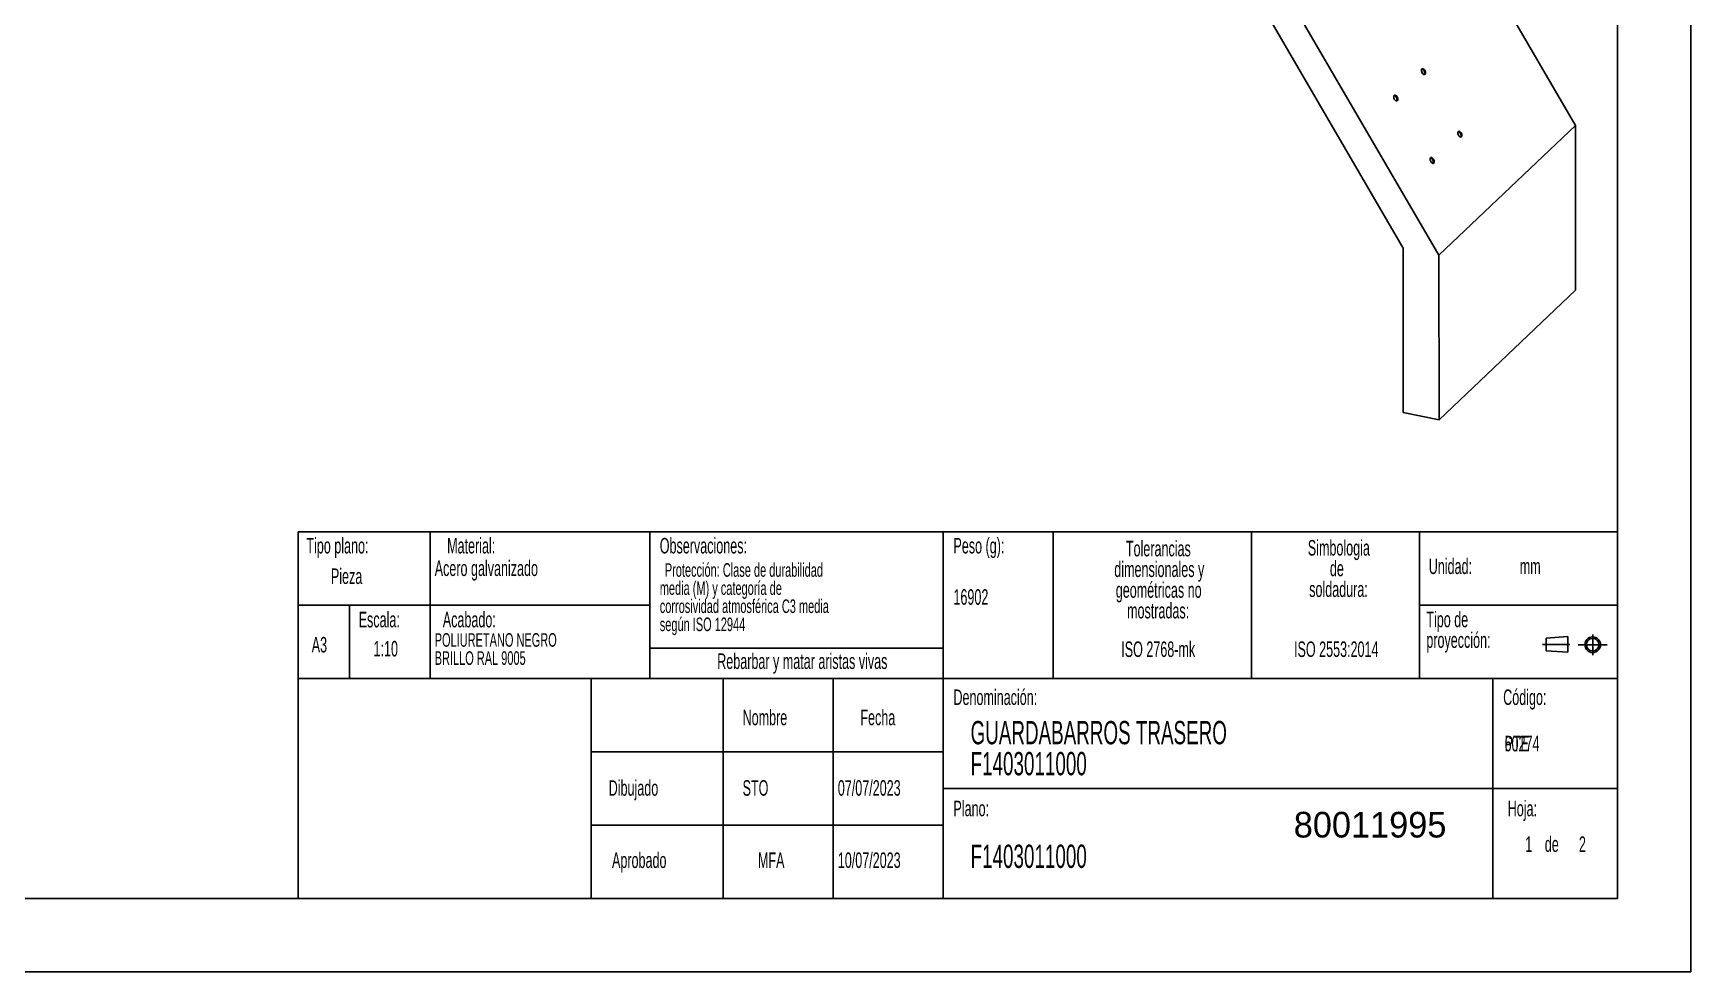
# Model space of a CAD drawing. Extents: x -3691 to 13028, y -15755 to 4299.
# Drawn here: x -146 to 2115, y -13065 to -11785 of the extents above; entities that cross this region are included whole.
import ezdxf

# ---------------------------------------------------------------- set-up
doc = ezdxf.new("R2010")
doc.units = 0
doc.linetypes.add('CENTERX2', pattern=[20.32, 12.7, -2.54, 2.54, -2.54])
doc.layers.get('0').update_dxf_attribs({"linetype": 'CONTINUOUS'})
doc.layers.add('SLD-0', color=179, linetype='CONTINUOUS')
doc.styles.add('SLDTEXTSTYLE0', font='TXT', dxfattribs={"width": 0.605})

# ---------------------------------------------------------------- blocks, each defined once
blk = doc.blocks.new('BLOQUE3')
at = {"color": 7, "linetype": 'CENTERX2', "ltscale": 10}
for p, q in [((3979.2, 1300.6), (3948, 1300.6)), ((4005.2, 1288.5), (4005.2, 1311.9)), ((3988.8, 1300.2), (4021.6, 1300.2))]:
    blk.add_line(p, q, dxfattribs=at)
at = {"color": 7, "linetype": 'Continuous', "ltscale": 10}
for p, q in [((3976.8, 1309.5), (3952.3, 1307.7)), ((3952.3, 1307.7), (3952.3, 1293.4)), ((3976.8, 1309.5), (3976.8, 1291.6)), ((3976.8, 1291.6), (3952.3, 1293.4))]:
    blk.add_line(p, q, dxfattribs=at)
for radius in [8.92, 7.13]:
    blk.add_circle((4005.2, 1300.2), radius, dxfattribs=at)
blk = doc.blocks.new('SW_NOTE_0')
at = {"layer": 'SLD-0', "color": 0, "ltscale": 10, "attachment_point": 2, "style": 'SLDTEXTSTYLE0'}
for s, insert, char_height in [('Tolerancias', (74.1, 27.3), 21.167), ('dimensionales y', (75.4, -0.9), 21.167), ('geométricas no', (74.6, -29.2), 21.167), ('mostradas:', (73.8, -57.4), 21.17)]:
    blk.add_mtext(s, dxfattribs=dict(at, insert=insert, char_height=char_height))
blk = doc.blocks.new('SW_NOTE_0_1')
at = {"layer": 'SLD-0', "color": 0, "ltscale": 10, "attachment_point": 1, "style": 'SLDTEXTSTYLE0'}
for s, insert, char_height in [('Tipo de', (0, 27.3), 21.17), ('proyección:', (0, -0.9), 21.167)]:
    blk.add_mtext(s, dxfattribs=dict(at, insert=insert, char_height=char_height))
blk = doc.blocks.new('SW_NOTE_0_2')
at = {"layer": 'SLD-0', "color": 0, "ltscale": 10, "char_height": 21.17, "attachment_point": 2, "style": 'SLDTEXTSTYLE0'}
for s, insert in [('Simbologia', (71.1, 27.3)), ('de', (68.4, -0.9)), ('soldadura:', (70.6, -29.2))]:
    blk.add_mtext(s, dxfattribs=dict(at, insert=insert))
blk = doc.blocks.new('SW_NOTE_0_4')
at = {"layer": 'SLD-0', "color": 0, "ltscale": 10, "char_height": 31.75, "attachment_point": 1, "style": 'SLDTEXTSTYLE0'}
for s, insert in [('GUARDABARROS TRASERO', (0, 40.9)), ('F1403011000', (0, -1.4))]:
    blk.add_mtext(s, dxfattribs=dict(at, insert=insert))
blk = doc.blocks.new('SW_NOTE_0_5')
at = {"layer": 'SLD-0', "color": 0, "ltscale": 10, "attachment_point": 2, "style": 'SLDTEXTSTYLE0'}
for s, insert, char_height in [('Tolerancias', (74.1, 27.3), 21.167), ('dimensionales y', (75.4, -0.9), 21.167), ('geométricas no', (74.6, -29.2), 21.167), ('mostradas:', (73.8, -57.4), 21.17)]:
    blk.add_mtext(s, dxfattribs=dict(at, insert=insert, char_height=char_height))
blk = doc.blocks.new('SW_NOTE_0_6')
at = {"layer": 'SLD-0', "color": 0, "ltscale": 10, "attachment_point": 1, "style": 'SLDTEXTSTYLE0'}
for s, insert, char_height in [('Tipo de', (0, 27.3), 21.17), ('proyección:', (0, -0.9), 21.167)]:
    blk.add_mtext(s, dxfattribs=dict(at, insert=insert, char_height=char_height))
blk = doc.blocks.new('SW_NOTE_0_7')
at = {"layer": 'SLD-0', "color": 0, "ltscale": 10, "char_height": 21.17, "attachment_point": 2, "style": 'SLDTEXTSTYLE0'}
for s, insert in [('Simbologia', (71.1, 27.3)), ('de', (68.4, -0.9)), ('soldadura:', (70.6, -29.2))]:
    blk.add_mtext(s, dxfattribs=dict(at, insert=insert))
blk = doc.blocks.new('SW_NOTE_0_9')
at = {"layer": 'SLD-0', "color": 0, "ltscale": 10, "char_height": 18.521, "attachment_point": 1, "style": 'SLDTEXTSTYLE0'}
for s, insert in [('POLIURETANO NEGRO', (0, 23.9)), ('BRILLO RAL 9005', (0, -0.8))]:
    blk.add_mtext(s, dxfattribs=dict(at, insert=insert))
blk = doc.blocks.new('SW_NOTE_0_10')
at = {"layer": 'SLD-0', "color": 0, "ltscale": 10, "char_height": 18.521, "attachment_point": 1, "style": 'SLDTEXTSTYLE0'}
for s, insert in [('Protección: Clase de durabilidad', (6.9, 23.9)), ('media (M) y categoría de', (0, -0.8)), ('corrosividad atmosférica C3 media', (0, -25.5)), ('según ISO 12944', (0, -50.2))]:
    blk.add_mtext(s, dxfattribs=dict(at, insert=insert))
blk = doc.blocks.new('SW_NOTE_0_11')
at = {"layer": 'SLD-0', "color": 0, "ltscale": 10, "char_height": 31.75, "attachment_point": 1, "style": 'SLDTEXTSTYLE0'}
for s, insert in [('GUARDABARROS TRASERO', (0, 40.9)), ('F1403011000', (0, -1.4))]:
    blk.add_mtext(s, dxfattribs=dict(at, insert=insert))

msp = doc.modelspace()

# ---------------------------------------------------------------- linework, layer by layer
at = {"color": 7, "linetype": 'Continuous', "ltscale": 10}
for p, q in [((2115.447698, -10095.444167), (2115.447698, -13065.444167)), ((2015.447698, -12965.444167), (2015.447698, -10195.444167)), ((1637.780499, -11361.163197), (1958.05842, -11911.085268)), ((1451.470459, -11538.251914), (1771.748379, -12088.173985)), ((1429.401176, -11574.158095), (1722.98927, -12078.253327)), ((1771.748379, -12088.173985), (1958.05842, -11911.085268)), ((1958.237992, -12135.54656), (1958.05842, -11911.085268)), ((1723.168842, -12302.714619), (1722.98927, -12078.253327)), ((1771.927951, -12312.635277), (1771.748379, -12088.173985)), ((1771.927951, -12312.635277), (1958.237992, -12135.54656)), ((1723.168842, -12302.714619), (1771.927951, -12312.635277)), ((215.447698, -12465.444167), (2015.447698, -12465.444167)), ((215.447698, -12465.444167), (215.447698, -12965.444167)), ((-1884.552302, -12965.444167), (2015.447698, -12965.444167)), ((-2009.246119, -13065.444167), (2115.447698, -13065.444167))]:
    msp.add_line(p, q, dxfattribs=at)
at = {"color": 7, "linetype": 'Continuous', "ltscale": 10, "flags": 128}
for points in [[(1748.618732, -11834.047684), (1749.239346, -11833.707918), (1749.992355, -11833.720349), (1750.81085, -11834.083871), (1751.622104, -11834.766185), (1752.354034, -11835.706663), (1752.941605, -11836.821741), (1753.332608, -11838.012338), (1753.492301, -11839.172665), (1753.406495, -11840.199621), (1753.082813, -11841.001958), (1752.550017, -11841.508383), (1751.855448, -11841.673899), (1751.060821, -11841.4838), (1750.236742, -11840.954975), (1749.456435, -11840.134414), (1748.789232, -11839.095027), (1748.294419, -11837.929168), (1748.01596, -11836.740429), (1747.9786, -11835.634434), (1748.185656, -11834.709456), (1748.618732, -11834.047684)], [(1751.820472, -11841.672942), (1752.134155, -11841.138332), (1752.341212, -11840.213354), (1752.303851, -11839.10736), (1752.025393, -11837.918621), (1751.530579, -11836.752762), (1750.863377, -11835.713375), (1750.083069, -11834.892814), (1749.258991, -11834.363989), (1748.49934, -11834.174846)], [(1710.767934, -11870.025076), (1711.388548, -11869.68531), (1712.141557, -11869.697741), (1712.960051, -11870.061263), (1713.771306, -11870.743577), (1714.503236, -11871.684055), (1715.090806, -11872.799132), (1715.481809, -11873.98973), (1715.641502, -11875.150056), (1715.555696, -11876.177013), (1715.232015, -11876.979349), (1714.699219, -11877.485775), (1714.00465, -11877.651291), (1713.210023, -11877.461191), (1712.385944, -11876.932367), (1711.605636, -11876.111806), (1710.938434, -11875.072419), (1710.44362, -11873.90656), (1710.165162, -11872.717821), (1710.127801, -11871.611826), (1710.334858, -11870.686848), (1710.767934, -11870.025076)], [(1713.969674, -11877.650334), (1714.283357, -11877.115724), (1714.490413, -11876.190746), (1714.453053, -11875.084751), (1714.174594, -11873.896012), (1713.679781, -11872.730153), (1713.012579, -11871.690766), (1712.232271, -11870.870205), (1711.408192, -11870.341381), (1710.648541, -11870.152238)], [(1798.275017, -11919.308282), (1798.895631, -11918.968516), (1799.64864, -11918.980947), (1800.467135, -11919.344469), (1801.278389, -11920.026783), (1802.010319, -11920.967261), (1802.597889, -11922.082339), (1802.988893, -11923.272936), (1803.148586, -11924.433262), (1803.062779, -11925.460219), (1802.739098, -11926.262555), (1802.206302, -11926.768981), (1801.511733, -11926.934497), (1800.717106, -11926.744397), (1799.893027, -11926.215573), (1799.112719, -11925.395012), (1798.445517, -11924.355625), (1797.950704, -11923.189766), (1797.672245, -11922.001027), (1797.634885, -11920.895032), (1797.841941, -11919.970054), (1798.275017, -11919.308282)], [(1801.476757, -11926.93354), (1801.79044, -11926.39893), (1801.997497, -11925.473952), (1801.960136, -11924.367957), (1801.681678, -11923.179218), (1801.186864, -11922.013359), (1800.519662, -11920.973972), (1799.739354, -11920.153411), (1798.915275, -11919.624587), (1798.155624, -11919.435444)], [(1760.424455, -11955.28608), (1761.045, -11954.946352), (1761.797924, -11954.958781), (1762.616327, -11955.322263), (1763.42749, -11956.0045), (1764.159338, -11956.944873), (1764.746843, -11958.059826), (1765.137802, -11959.250289), (1765.297478, -11960.410486), (1765.211681, -11961.437327), (1764.888036, -11962.239574), (1764.3553, -11962.745943), (1763.660808, -11962.91144), (1762.86627, -11962.721362), (1762.042284, -11962.192597), (1761.262064, -11961.372127), (1760.594936, -11960.332857), (1760.100178, -11959.167129), (1759.821751, -11957.978523), (1759.784395, -11956.872652), (1759.991428, -11955.947778), (1760.424455, -11955.28608)], [(1763.625758, -11962.91048), (1763.939357, -11962.37599), (1764.14639, -11961.451116), (1764.109033, -11960.345245), (1763.830606, -11959.156639), (1763.335848, -11957.990911), (1762.668721, -11956.95164), (1761.888501, -11956.131171), (1761.064514, -11955.602406), (1760.305026, -11955.413287)]]:
    msp.add_lwpolyline(points, dxfattribs=at)
at = {"layer": 'SLD-0', "ltscale": 10}
for p, q in [((395.447698, -12465.444167), (395.447698, -12665.444167)), ((695.447698, -12465.444167), (695.447698, -12665.444167)), ((1095.447698, -12465.444167), (1095.447698, -12665.444167)), ((1245.447698, -12465.444167), (1245.447698, -12665.444167)), ((1516.264802, -12465.444167), (1516.264802, -12665.444167)), ((1745.447698, -12465.444167), (1745.447698, -12665.444167)), ((215.447698, -12565.444167), (395.447698, -12565.444167)), ((285.447698, -12565.444167), (285.447698, -12665.444167)), ((395.447698, -12565.444167), (695.447698, -12565.444167)), ((1745.447698, -12565.444167), (2015.447698, -12565.444167)), ((695.447698, -12623.864885), (1095.447698, -12623.864885)), ((215.447698, -12665.444167), (2015.447698, -12665.444167)), ((615.447698, -12665.444167), (615.447698, -12965.444167)), ((795.447698, -12665.444167), (795.447698, -12965.444167)), ((945.447698, -12665.444167), (945.447698, -12965.444167)), ((1095.447698, -12665.444167), (1095.447698, -12965.444167)), ((1845.447698, -12665.444167), (1845.447698, -12965.444167)), ((615.447698, -12765.444167), (1095.447698, -12765.444167)), ((1095.447698, -12815.444167), (1845.447698, -12815.444167)), ((1845.447698, -12815.444167), (2015.447698, -12815.444167)), ((615.447698, -12865.444167), (1095.447698, -12865.444167))]:
    msp.add_line(p, q, dxfattribs=at)

# ---------------------------------------------------------------- block references
at = {"color": 7, "linetype": 'Continuous', "ltscale": 10, "xscale": 1.2, "yscale": 1.2, "zscale": 1.2}
msp.add_blockref('BLOQUE3', (-2824.659858, -14179.519689), dxfattribs=at)
msp.add_blockref('BLOQUE3', (-2824.659858, -14179.519689), dxfattribs=at)
at = {"layer": 'SLD-0', "ltscale": 10}
for name, p in [('SW_NOTE_0', (1314.901912, -12504.884403)), ('SW_NOTE_0_5', (1314.901912, -12504.884403)), ('SW_NOTE_0_2', (1564.178913, -12503.78874)), ('SW_NOTE_0_7', (1564.178913, -12503.78874)), ('SW_NOTE_0_10', (708.833849, -12532.020501)), ('SW_NOTE_0_1', (1754.587652, -12601.534713)), ('SW_NOTE_0_6', (1754.587652, -12601.534713)), ('SW_NOTE_0_9', (401.795983, -12627.444406)), ('SW_NOTE_0_4', (1132.837395, -12764.198744)), ('SW_NOTE_0_11', (1132.837395, -12764.198744))]:
    msp.add_blockref(name, p, dxfattribs=at)

# ---------------------------------------------------------------- texts
at = {"insert": (1573.734278, -12847.252212), "char_height": 35, "attachment_point": 1}
msp.add_mtext_dynamic_manual_height_columns('80011995', width=332.05908245, gutter_width=175, heights=[0], dxfattribs=at)
at = {"layer": 'SLD-0', "ltscale": 10, "style": 'SLDTEXTSTYLE0'}
for s, insert, char_height, attachment_point in [('Tipo plano:', (226.740606, -12473.635521), 21.16666667, 1), ('Tipo plano:', (226.740606, -12473.635521), 21.16666667, 1), ('Material:', (418.744389, -12473.635521), 21.1666667, 1), ('Material:', (418.744389, -12473.635521), 21.1666667, 1), ('Observaciones:', (708.833849, -12473.635521), 21.16666667, 1), ('Observaciones:', (708.833849, -12473.635521), 21.16666667, 1), ('Peso (g):', (1109.478292, -12473.635521), 21.1666667, 1), ('Peso (g):', (1109.478292, -12473.635521), 21.1666667, 1), ('Acero galvanizado', (401.795983, -12504.386579), 21.16666667, 1), ('Acero galvanizado', (401.795983, -12504.386579), 21.16666667, 1), ('Unidad:', (1757.90919, -12501.737886), 21.1666667, 1), ('Unidad:', (1757.90919, -12501.737886), 21.1666667, 1), ('Pieza', (260.173645, -12515.252211), 21.1666667, 1), ('Pieza', (260.173645, -12515.252211), 21.1666667, 1), ('mm', (1882.069476, -12501.737886), 21.1666667, 1), ('mm', (1882.069476, -12501.737886), 21.1666667, 1), ('16902', (1109.478292, -12543.631079), 21.1666667, 1), ('16902', (1109.478292, -12543.631079), 21.1666667, 1), ('Escala:', (298.078747, -12574.429482), 21.1666667, 1), ('Escala:', (298.078747, -12574.429482), 21.1666667, 1), ('Acabado:', (412.830467, -12574.429482), 21.1666667, 1), ('Acabado:', (412.830467, -12574.429482), 21.1666667, 1), ('A3', (234.041187, -12608.70049), 21.1666667, 1), ('A3', (234.041187, -12608.70049), 21.1666667, 1), ('1:10', (318.35002, -12614.096719), 21.1666667, 1), ('1:10', (318.35002, -12614.096719), 21.1666667, 1), ('ISO 2768-mk', (1388.813753, -12614.843994), 21.16666667, 2), ('ISO 2768-mk', (1388.813753, -12614.843994), 21.16666667, 2), ('ISO 2553:2014', (1631.701569, -12614.843994), 21.16666667, 2), ('ISO 2553:2014', (1631.701569, -12614.843994), 21.16666667, 2), ('Rebarbar y matar aristas vivas', (903.302599, -12631.20687), 21.16666667, 2), ('Rebarbar y matar aristas vivas', (903.302599, -12631.20687), 21.16666667, 2), ('Denominación:', (1109.478292, -12680.301055), 21.16666667, 1), ('Denominación:', (1109.478292, -12680.301055), 21.16666667, 1), ('Código:', (1859.427091, -12680.301055), 21.1666667, 1), ('Código:', (1859.427091, -12680.301055), 21.1666667, 1), ('Nombre', (821.825156, -12707.895829), 21.1666667, 1), ('Nombre', (821.825156, -12707.895829), 21.1666667, 1), ('Fecha', (982.531007, -12707.895829), 21.1666667, 1), ('Fecha', (982.531007, -12707.895829), 21.1666667, 1), ('60274', (1861.311558, -12743.512481), 21.1666667, 1), ('60274', (1861.311558, -12743.512481), 21.1666667, 1), ('PTE', (1861.311558, -12743.512481), 21.1666667, 1), ('PTE', (1861.311558, -12743.512481), 21.1666667, 1), ('Dibujado', (639.179559, -12804.04108), 21.1666667, 1), ('Dibujado', (639.179559, -12804.04108), 21.1666667, 1), ('STO', (821.825156, -12804.041079), 21.1666667, 1), ('07/07/2023', (951.734233, -12804.041079), 21.1666667, 1), ('Plano:', (1109.478292, -12832.061492), 21.1666667, 1), ('Plano:', (1109.478292, -12832.061492), 21.1666667, 1), ('Hoja:', (1865.586875, -12832.061492), 21.1666667, 1), ('Hoja:', (1865.586875, -12832.061492), 21.1666667, 1), ('1', (1889.574835, -12880.69513), 21.166667, 1), ('1', (1889.574835, -12880.69513), 21.166667, 1), ('1', (1889.574835, -12880.69513), 21.166667, 1), ('1', (1889.574835, -12880.69513), 21.166667, 1), ('de', (1916.222723, -12880.69513), 21.1666667, 1), ('de', (1916.222723, -12880.69513), 21.1666667, 1), ('de', (1916.222723, -12880.69513), 21.1666667, 1), ('de', (1916.222723, -12880.69513), 21.1666667, 1), ('2', (1962.755693, -12880.69513), 21.166667, 1), ('2', (1962.755693, -12880.69513), 21.166667, 1), ('2', (1962.755693, -12880.69513), 21.166667, 1), ('2', (1962.755693, -12880.69513), 21.166667, 1), ('Aprobado', (643.693116, -12902.620581), 21.1666667, 1), ('Aprobado', (643.693116, -12902.620581), 21.1666667, 1), ('MFA', (842.798282, -12902.62058), 21.1666667, 1), ('10/07/2023', (951.734233, -12902.62058), 21.1666667, 1), ('F1403011000', (1132.837395, -12891.976558), 31.75, 1), ('F1403011000', (1132.837395, -12891.976558), 31.75, 1)]:
    msp.add_mtext(s, dxfattribs=dict(at, insert=insert, char_height=char_height, attachment_point=attachment_point))

doc.saveas('drawing.dxf')
